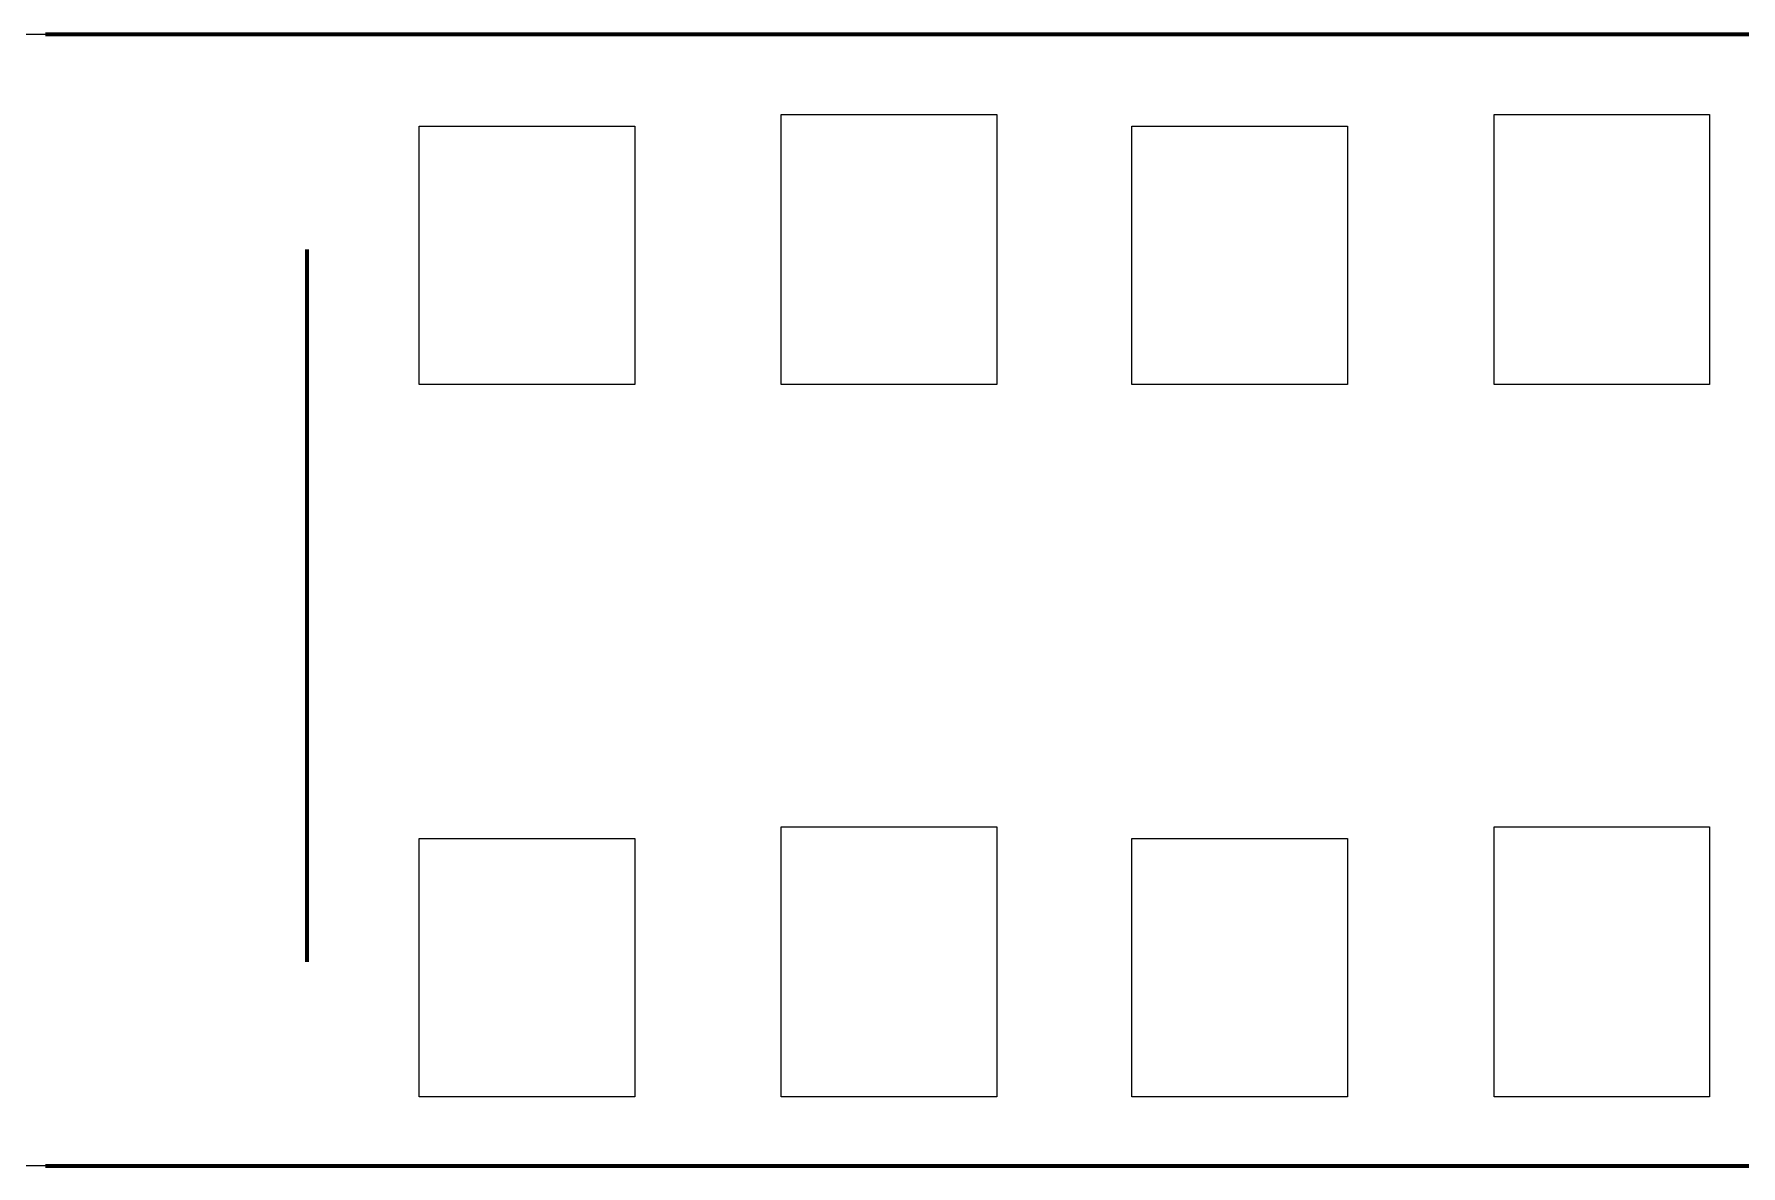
# Model space of a CAD drawing. Header units: millimetres. Extents: x -109 to -14.2, y -107.5 to -24.7.
# Drawn here: x -80.677 to -76.844, y -73.731 to -71.189 of the extents above; entities that cross this region are included whole.
import ezdxf

# ---------------------------------------------------------------- set-up
doc = ezdxf.new("R2010")
doc.units = ezdxf.units.MM
doc.header["$MEASUREMENT"] = 0
doc.layers.add('layer 1', color=7, linetype='Continuous')

msp = doc.modelspace()

# ---------------------------------------------------------------- linework, layer by layer
at = {"layer": 'layer 1', "color": 0}
for points in [[(-80.9024, -71.1886), (-80.9024, -71.1886), (-80.9024, -73.7313), (-80.9024, -73.7313), (-80.9024, -73.7313), (-80.9024, -73.7313), (-72.0095, -73.7313), (-72.0095, -73.7313), (-72.0095, -73.7313), (-72.0095, -73.7313), (-72.0095, -71.1886), (-72.0095, -71.1886), (-72.0095, -71.1886), (-72.0095, -71.1886), (-80.9024, -71.1886), (-80.9024, -71.1886)], [(-79.8118, -71.3951), (-79.8118, -71.3951), (-79.8118, -71.9759), (-79.8118, -71.9759), (-79.8118, -71.9759), (-79.8118, -71.9759), (-79.3277, -71.9759), (-79.3277, -71.9759), (-79.3277, -71.9759), (-79.3277, -71.9759), (-79.3277, -71.3951), (-79.3277, -71.3951), (-79.3277, -71.3951), (-79.3277, -71.3951), (-79.8118, -71.3951), (-79.8118, -71.3951)], [(-78.9986, -71.3693), (-78.9986, -71.3693), (-78.9986, -71.9759), (-78.9986, -71.9759), (-78.9986, -71.9759), (-78.9986, -71.9759), (-78.5146, -71.9759), (-78.5146, -71.9759), (-78.5146, -71.9759), (-78.5146, -71.9759), (-78.5146, -71.3693), (-78.5146, -71.3693), (-78.5146, -71.3693), (-78.5146, -71.3693), (-78.9986, -71.3693), (-78.9986, -71.3693)], [(-78.2113, -71.3951), (-78.2113, -71.3951), (-78.2113, -71.9759), (-78.2113, -71.9759), (-78.2113, -71.9759), (-78.2113, -71.9759), (-77.7273, -71.9759), (-77.7273, -71.9759), (-77.7273, -71.9759), (-77.7273, -71.9759), (-77.7273, -71.3951), (-77.7273, -71.3951), (-77.7273, -71.3951), (-77.7273, -71.3951), (-78.2113, -71.3951), (-78.2113, -71.3951)], [(-77.3982, -71.3693), (-77.3982, -71.3693), (-77.3982, -71.9759), (-77.3982, -71.9759), (-77.3982, -71.9759), (-77.3982, -71.9759), (-76.9141, -71.9759), (-76.9141, -71.9759), (-76.9141, -71.9759), (-76.9141, -71.9759), (-76.9141, -71.3693), (-76.9141, -71.3693), (-76.9141, -71.3693), (-76.9141, -71.3693), (-77.3982, -71.3693), (-77.3982, -71.3693)], [(-78.9986, -72.9697), (-78.9986, -72.9697), (-78.9986, -73.5764), (-78.9986, -73.5764), (-78.9986, -73.5764), (-78.9986, -73.5764), (-78.5146, -73.5764), (-78.5146, -73.5764), (-78.5146, -73.5764), (-78.5146, -73.5764), (-78.5146, -72.9697), (-78.5146, -72.9697), (-78.5146, -72.9697), (-78.5146, -72.9697), (-78.9986, -72.9697), (-78.9986, -72.9697)], [(-77.3982, -72.9697), (-77.3982, -72.9697), (-77.3982, -73.5764), (-77.3982, -73.5764), (-77.3982, -73.5764), (-77.3982, -73.5764), (-76.9141, -73.5764), (-76.9141, -73.5764), (-76.9141, -73.5764), (-76.9141, -73.5764), (-76.9141, -72.9697), (-76.9141, -72.9697), (-76.9141, -72.9697), (-76.9141, -72.9697), (-77.3982, -72.9697), (-77.3982, -72.9697)], [(-79.8118, -72.9956), (-79.8118, -72.9956), (-79.8118, -73.5764), (-79.8118, -73.5764), (-79.8118, -73.5764), (-79.8118, -73.5764), (-79.3277, -73.5764), (-79.3277, -73.5764), (-79.3277, -73.5764), (-79.3277, -73.5764), (-79.3277, -72.9956), (-79.3277, -72.9956), (-79.3277, -72.9956), (-79.3277, -72.9956), (-79.8118, -72.9956), (-79.8118, -72.9956)], [(-78.2113, -72.9956), (-78.2113, -72.9956), (-78.2113, -73.5764), (-78.2113, -73.5764), (-78.2113, -73.5764), (-78.2113, -73.5764), (-77.7273, -73.5764), (-77.7273, -73.5764), (-77.7273, -73.5764), (-77.7273, -73.5764), (-77.7273, -72.9956), (-77.7273, -72.9956), (-77.7273, -72.9956), (-77.7273, -72.9956), (-78.2113, -72.9956), (-78.2113, -72.9956)]]:
    msp.add_open_spline(points, degree=3, knots=[0, 0, 0, 0, 0.2, 0.2, 0.2, 0.2, 0.4, 0.4, 0.4, 0.4, 0.6, 0.6, 0.6, 0.6, 1, 1, 1, 1], dxfattribs=at)
at = {"layer": 'layer 1', "color": 0, "lineweight": 80}
for points in [[(-80.6507, -71.1886), (-80.6507, -71.1886), (-72.0095, -71.1886), (-72.0095, -71.1886)], [(-80.6507, -73.7313), (-80.6507, -73.7313), (-72.0095, -73.7313), (-72.0095, -73.7313)]]:
    msp.add_open_spline(points, degree=3, dxfattribs=at)
at = {"layer": 'layer 1', "color": 0, "lineweight": 70}
msp.add_open_spline([(-80.0634, -73.273), (-80.0634, -73.273), (-80.0634, -71.6726), (-80.0634, -71.6726)], degree=3, dxfattribs=at)

doc.saveas('drawing.dxf')
